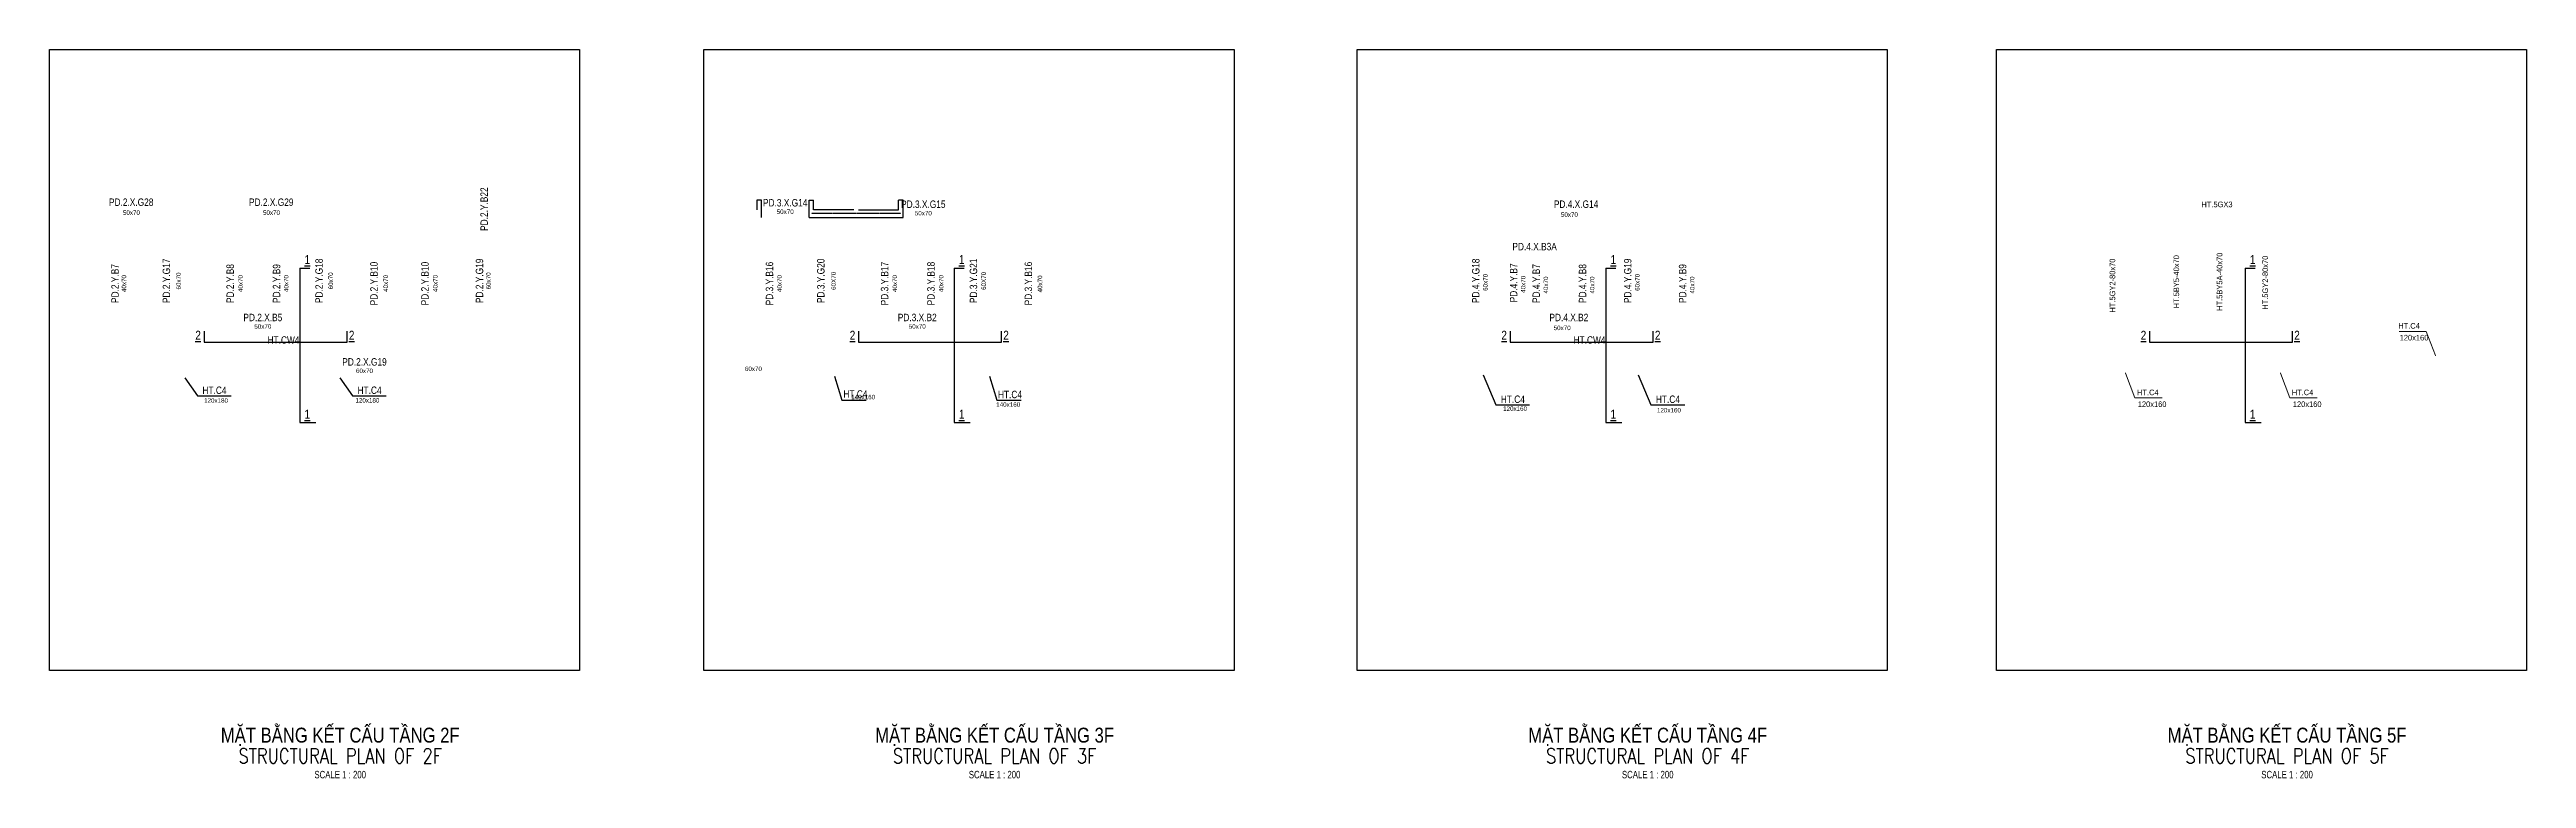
# Model space of a CAD drawing. Header units: millimetres. Extents: x 193380 to 494714, y -170024 to 220376.
# Drawn here: x 328582 to 494714, y -108820 to -59968 of the extents above; entities that cross this region are included whole.
import ezdxf
from ezdxf.enums import TextEntityAlignment as Align

# ---------------------------------------------------------------- set-up
doc = ezdxf.new("R2010")
doc.units = ezdxf.units.MM
doc.header["$MEASUREMENT"] = 0
doc.linetypes.add('CENTER2', pattern=[1.125, 0.75, -0.125, 0.125, -0.125])
doc.linetypes.add('X-CORE_3F$0$CENTER2', pattern=[1.125, 0.75, -0.125, 0.125, -0.125])
for name, color, linetype, lineweight in [('$0$NDC_S_ANNO', 7, 'Continuous', 20), ('$0$NDC_S_VN TEXT', 7, 'Continuous', 20), ('$1$NDC_S_VN TEXT', 7, 'Continuous', 20), ('C1', 20, 'Continuous', 35), ('NDC_S_ANNO', 7, 'Continuous', 20), ('NDC_S_AXIS', 5, 'CENTER2', 9), ('NDC_S_BEAM NAME', 7, 'Continuous', 9), ('NDC_S_COLUMN NAME', 7, 'Continuous', 9), ('NDC_S_DIM', 1, 'Continuous', 15), ('NDC_S_ENG TITLE', 3, 'Continuous', 20), ('NDC_S_LEADER', 1, 'Continuous', 13), ('NDC_S_TEXT SYMBOL', 7, 'Continuous', 20), ('NDC_S_VN TEXT', 7, 'Continuous', 20), ('NDC_S_VN TITLE', 6, 'Continuous', 35)]:
    doc.layers.add(name, color=color, linetype=linetype, lineweight=lineweight)
doc.layers.add('2020-ten dam', color=4, linetype='Continuous', plot=False)
doc.layers.add('ten dam', color=31, linetype='Continuous', plot=False)
for name, color, linetype in [('FOOTING BOTTOM LEVEL$0$@ SL+300 EL-1.1', 41, 'Continuous'), ('X-CORE_3F$0$A-CEN2', 8, 'X-CORE_3F$0$CENTER2'), ('X-CORE_3F$0$A-CON', 2, 'Continuous')]:
    doc.layers.add(name, color=color, linetype=linetype)
doc.styles.add('$0$Arial', font='arial.ttf', dxfattribs={"width": 0.8})
doc.styles.add('$2$ARIAL', font='arial.ttf', dxfattribs={"width": 0.8})
doc.styles.add('ARIAL', font='arial.ttf', dxfattribs={"width": 0.8})
doc.styles.add('NDC_ANNO', font='', dxfattribs={"width": 0.8})
doc.styles.add('NDC_DIM', font='', dxfattribs={"width": 0.75})
doc.styles.add('NDC_EN TXT', font='romans.shx', dxfattribs={"width": 0.8})
doc.styles.add('NDC_VIE TXT', font='arial.ttf', dxfattribs={"width": 0.8})
doc.styles.get('NDC_ANNO').set_extended_font_data('Dotum')
doc.styles.get('NDC_DIM').set_extended_font_data('Dotum')
doc.dimstyles.new('NDC_dim_150', dxfattribs={"dimscale": 150, "dimtxt": 2.2, "dimasz": 1.5, "dimexe": 1.5, "dimexo": 2.5, "dimgap": 1, "dimtad": 1, "dimdec": 0, "dimzin": 0, "dimdsep": 46, "dimtxsty": 'NDC_DIM', "dimblk": 'DIMMARK', "dimcen": 0.09, "dimdle": 1.2, "dimclrd": 1, "dimclre": 1, "dimclrt": 3, "dimadec": 0, "dimazin": 0, "dimtfac": 1, "dimtdec": 0, "dimtix": 1, "dimtofl": 0, "dimtmove": 0, "dimatfit": 3, "dimfxl": 0, "dimtolj": 1, "dimtzin": 0, "dimarcsym": 0})
doc.dimstyles.new('NDC_dim_200', dxfattribs={"dimscale": 200, "dimtxt": 2.2, "dimasz": 1.5, "dimexe": 1.5, "dimexo": 2.5, "dimgap": 1, "dimtad": 1, "dimdec": 0, "dimzin": 0, "dimdsep": 46, "dimtxsty": 'NDC_DIM', "dimblk": 'DIMMARK', "dimcen": 0.09, "dimdle": 1.2, "dimclrd": 1, "dimclre": 1, "dimclrt": 3, "dimadec": 0, "dimazin": 0, "dimtfac": 1, "dimtdec": 0, "dimtix": 1, "dimtofl": 0, "dimtmove": 0, "dimatfit": 3, "dimfxl": 0, "dimtolj": 1, "dimtzin": 0, "dimarcsym": 0})

# ---------------------------------------------------------------- blocks, each defined once
blk = doc.blocks.new('Drawing name_symbol')
at = {"layer": 'NDC_S_ENG TITLE', "style": 'NDC_EN TXT', "width": 0.8}
blk.add_attdef('SECTDET1', text='', height=5, dxfattribs=at).set_placement((0, 1.01), align=Align.CENTER)
at = {"layer": 'NDC_S_TEXT SYMBOL', "lineweight": 25, "style": 'NDC_ANNO', "width": 0.8}
blk.add_attdef('SSCALE', text='', height=2.5, dxfattribs=at).set_placement((0, -4), align=Align.CENTER)
at = {"layer": 'NDC_S_VN TITLE', "style": 'NDC_VIE TXT', "width": 0.8}
blk.add_attdef('SECTDET2', text='', height=5, dxfattribs=at).set_placement((0, 7.97), align=Align.CENTER)
blk = doc.blocks.new('*U296')
at = {"layer": 'NDC_S_ANNO', "ltscale": 0.8, "style": 'ARIAL', "width": 0.8}
blk.add_attdef('TEN', text='', height=2.5, dxfattribs=at).set_placement((-2.58, 1.03), align=Align.MIDDLE_CENTER)
at = {"layer": 'NDC_S_AXIS', "ltscale": 0.8, "style": 'ARIAL', "width": 0.8, "flags": 1}
blk.add_attdef('CHU_THICH', text='', height=2.5, dxfattribs=at).set_placement((0, 0), align=Align.MIDDLE_CENTER)
blk = doc.blocks.new('DIMMARK')
at = {"layer": 'NDC_S_DIM', "color": 1}
blk.add_line((-1.5, 0), (1, 0), dxfattribs=at)
at = {"layer": 'NDC_S_DIM', "color": 2, "const_width": 0.1}
blk.add_lwpolyline([(-0.42, -0.42), (0.42, 0.42)], dxfattribs=at)
blk = doc.blocks.new('*U298')
at = {"layer": 'NDC_S_ANNO', "ltscale": 0.8, "style": 'ARIAL', "width": 0.8}
blk.add_attdef('TEN', text='', height=2.5, dxfattribs=at).set_placement((0, 3), align=Align.MIDDLE_CENTER)
at = {"layer": 'NDC_S_AXIS', "ltscale": 0.8, "style": 'ARIAL', "width": 0.8, "flags": 1}
blk.add_attdef('CHU_THICH', text='', height=2.5, dxfattribs=at).set_placement((0, 0), align=Align.MIDDLE_CENTER)
blk = doc.blocks.new('*U612')
at = {"layer": '$0$NDC_S_ANNO', "ltscale": 0.8, "style": '$0$Arial', "width": 0.8, "flags": 1}
blk.add_attdef('CHU_THICH', text='', height=2.5, dxfattribs=at).set_placement((0, 0), align=Align.MIDDLE_CENTER)
at = {"layer": '$0$NDC_S_ANNO', "ltscale": 0.8, "style": '$0$Arial', "width": 0.8}
blk.add_attdef('TEN', text='', height=2.5, dxfattribs=at).set_placement((-2.6, 1), align=Align.MIDDLE_CENTER)
blk = doc.blocks.new('Name col F6-F8')
at = {"layer": 'NDC_S_COLUMN NAME', "xscale": 150, "yscale": 150, "zscale": 150}
for p in [(50009, 2778), (32489, -1683), (42867, -1683)]:
    blk.add_blockref('*U612', p, dxfattribs=at).add_auto_attribs({'TEN': 'HT.C4'})
at = {"layer": 'NDC_S_COLUMN NAME', "style": 'NDC_VIE TXT', "width": 0.8}
for p in [(48991, 1949), (31425, -2513), (41825, -2513)]:
    blk.add_text('120x160', height=375, dxfattribs=at).set_placement(p)
at = {"layer": 'NDC_S_LEADER', "ltscale": 100}
for points in [[(51400, 950), (50769, 2556), (48946, 2556)], [(30600, -247), (31231, -1906), (33054, -1906)], [(41000, -247), (41631, -1906), (43454, -1906)]]:
    blk.add_leader(points, dimstyle='NDC_dim_200', override={"dimgap": 1, "dimtad": 0, "dimldrblk": 'DotSmall'}, dxfattribs=at)

msp = doc.modelspace()

# ---------------------------------------------------------------- linework, layer by layer
at = {"layer": 'FOOTING BOTTOM LEVEL$0$@ SL+300 EL-1.1', "color": 6}
for p, q in [((345375, -74614.5), (345375, -84964.3)), ((345375, -74614.5), (346038.8, -74614.5)), ((389267.1, -74614.5), (389267.1, -84964.3)), ((389267.1, -74614.5), (389930.9, -74614.5)), ((432972.7, -74614.5), (432972.7, -84964.3)), ((432972.7, -74614.5), (433636.5, -74614.5)), ((475854.6, -74614.5), (475854.6, -84964.3)), ((475854.6, -74614.5), (476518.5, -74614.5)), ((338954.6, -78847.4), (338954.6, -79574.5)), ((338954.6, -79574.5), (348544.9, -79574.5)), ((348544.9, -79574.5), (348544.9, -78847.4)), ((382846.7, -78847.4), (382846.7, -79574.5)), ((382846.7, -79574.5), (392437, -79574.5)), ((392437, -79574.5), (392437, -78847.4)), ((426552.2, -78847.4), (426552.2, -79574.5)), ((426552.2, -79574.5), (436142.5, -79574.5)), ((436142.5, -79574.5), (436142.5, -78847.4)), ((469434.2, -78847.4), (469434.2, -79574.5)), ((469434.2, -79574.5), (479024.5, -79574.5)), ((479024.5, -79574.5), (479024.5, -78847.4)), ((345375, -84964.3), (346432.3, -84964.3)), ((389267.1, -84964.3), (390324.4, -84964.3)), ((432972.7, -84964.3), (434030, -84964.3)), ((475854.6, -84964.3), (476911.9, -84964.3))]:
    msp.add_line(p, q, dxfattribs=at)
for points in [[(364134.4, -101587.5), (328581.9, -101587.5), (328581.9, -59968), (364134.4, -59968)], [(408026.5, -101587.5), (372474, -101587.5), (372474, -59968), (408026.5, -59968)], [(451832.1, -101587.5), (416279.6, -101587.5), (416279.6, -59968), (451832.1, -59968)], [(494714, -101587.5), (459161.5, -101587.5), (459161.5, -59968), (494714, -59968)]]:
    msp.add_lwpolyline(points, close=True, dxfattribs=at)
at = {"layer": 'X-CORE_3F$0$A-CEN2'}
msp.add_line((385682, -70963.5), (379682, -70963.5), dxfattribs=at)
at = {"layer": 'X-CORE_3F$0$A-CON', "ltscale": 10}
for p, q in [((376332, -70063.5), (376032, -70063.5)), ((376032, -70063.5), (376032, -70713.5)), ((376332, -71213.5), (376332, -70063.5)), ((379532, -71213.5), (379532, -70063.5)), ((379532, -71213.5), (385832, -71213.5)), ((379832, -70713.5), (379832, -70063.5)), ((382532, -70713.5), (379832, -70713.5)), ((382832, -70713.5), (385532, -70713.5)), ((385532, -70713.5), (385532, -70063.5)), ((385832, -71213.5), (385832, -70063.5))]:
    msp.add_line(p, q, dxfattribs=at)
at = {"layer": 'X-CORE_3F$0$A-CON'}
for p, q in [((379532, -70063.5), (379832, -70063.5)), ((385832, -70063.5), (385532, -70063.5))]:
    msp.add_line(p, q, dxfattribs=at)

# ---------------------------------------------------------------- block references
at = {"layer": '$0$NDC_S_VN TEXT', "xscale": 200.0000000000004, "yscale": 200.0000000000004, "zscale": 200.0000000000004}
for p, values in [((334058.3, -70799), {'TEN': 'PD.2.X.G28'}), ((343452.3, -70799), {'TEN': 'PD.2.X.G29'})]:
    msp.add_blockref('*U298', p, dxfattribs=at).add_auto_attribs(values)
at = {"layer": '$1$NDC_S_VN TEXT', "rotation": 90}
for p, xscale, yscale, zscale, values in [((358331.1, -70663.2), 200, 200, 200, {'TEN': 'PD.2.Y.B22'}), ((333575.2, -75649.5), 200.0000000000003, 200.0000000000003, 200.0000000000003, {'TEN': 'PD.2.Y.B7'}), ((337019.2, -75468.8), 200.0000000000003, 200.0000000000003, 200.0000000000003, {'TEN': 'PD.2.Y.G17'}), ((341299, -75649.5), 200.0000000000003, 200.0000000000003, 200.0000000000003, {'TEN': 'PD.2.Y.B8'}), ((344407.9, -75649.5), 200.0000000000003, 200.0000000000003, 200.0000000000003, {'TEN': 'PD.2.Y.B9'}), ((347257.3, -75468.8), 200.0000000000003, 200.0000000000003, 200.0000000000003, {'TEN': 'PD.2.Y.G18'}), ((350939.8, -75649.5), 200.0000000000003, 200.0000000000003, 200.0000000000003, {'TEN': 'PD.2.Y.B10'}), ((354359.6, -75649.5), 200.0000000000003, 200.0000000000003, 200.0000000000003, {'TEN': 'PD.2.Y.B10'}), ((358018.3, -75468.8), 200.0000000000003, 200.0000000000003, 200.0000000000003, {'TEN': 'PD.2.Y.G19'}), ((377467.3, -75649.5), 200.0000000000001, 200.0000000000001, 200.0000000000001, {'TEN': 'PD.3.Y.B16'}), ((380911.3, -75468.8), 200.0000000000001, 200.0000000000001, 200.0000000000001, {'TEN': 'PD.3.Y.G20'}), ((385191.1, -75649.5), 200.0000000000001, 200.0000000000001, 200.0000000000001, {'TEN': 'PD.3.Y.B17'}), ((388300, -75649.5), 200.0000000000001, 200.0000000000001, 200.0000000000001, {'TEN': 'PD.3.Y.B18'}), ((391149.4, -75468.8), 200.0000000000001, 200.0000000000001, 200.0000000000001, {'TEN': 'PD.3.Y.G21'}), ((394832, -75649.5), 200.0000000000001, 200.0000000000001, 200.0000000000001, {'TEN': 'PD.3.Y.B16'}), ((424841.4, -75468.8), 200.0000000000004, 200.0000000000004, 200.0000000000004, {'TEN': 'PD.4.Y.G18'}), ((427378.8, -75603.1), 200.0000000000004, 200.0000000000004, 200.0000000000004, {'TEN': 'PD.4.Y.B7'}), ((428895.9, -75649.5), 200.0000000000004, 200.0000000000004, 200.0000000000004, {'TEN': 'PD.4.Y.B7'}), ((432004.7, -75649.5), 200.0000000000004, 200.0000000000004, 200.0000000000004, {'TEN': 'PD.4.Y.B8'}), ((435032.1, -75468.8), 200.0000000000004, 200.0000000000004, 200.0000000000004, {'TEN': 'PD.4.Y.G19'}), ((438714.6, -75649.5), 200.0000000000004, 200.0000000000004, 200.0000000000004, {'TEN': 'PD.4.Y.B9'})]:
    msp.add_blockref('*U298', p, dxfattribs=dict(at, xscale=xscale, yscale=yscale, zscale=zscale)).add_auto_attribs(values)
at = {"layer": '$1$NDC_S_VN TEXT', "xscale": 200, "yscale": 200, "zscale": 200}
for p, values in [((377924.7, -70834.9), {'TEN': 'PD.3.X.G14'}), ((387187.7, -70933.5), {'TEN': 'PD.3.X.G15'}), ((430969.7, -70929.3), {'TEN': 'PD.4.X.G14'}), ((428189.1, -73772.6), {'TEN': 'PD.4.X.B3A'}), ((342889, -78523.6), {'TEN': 'PD.2.X.B5'}), ((386781.1, -78523.6), {'TEN': 'PD.3.X.B2'}), ((430485.8, -78523.6), {'TEN': 'PD.4.X.B2'}), ((349705.5, -81501), {'TEN': 'PD.2.X.G19'})]:
    msp.add_blockref('*U298', p, dxfattribs=at).add_auto_attribs(values)
at = {"layer": 'NDC_S_ANNO', "xscale": 200, "yscale": 200, "zscale": 200}
for p, values in [((348078.1, -108013), {'SECTDET1': 'STRUCTURAL PLAN OF 2F', 'SECTDET2': 'MẶT BẰNG KẾT CẤU TẦNG 2F', 'SSCALE': 'SCALE 1 : 200'}), ((391970.2, -108013), {'SECTDET1': 'STRUCTURAL PLAN OF 3F', 'SECTDET2': 'MẶT BẰNG KẾT CẤU TẦNG 3F', 'SSCALE': 'SCALE 1 : 200'}), ((435775.7, -108013), {'SECTDET1': 'STRUCTURAL PLAN OF 4F', 'SECTDET2': 'MẶT BẰNG KẾT CẤU TẦNG 4F', 'SSCALE': 'SCALE 1 : 200'}), ((478657.7, -108013), {'SECTDET1': 'STRUCTURAL PLAN OF 5F', 'SECTDET2': 'MẶT BẰNG KẾT CẤU TẦNG 5F', 'SSCALE': 'SCALE 1 : 200'})]:
    msp.add_blockref('Drawing name_symbol', p, dxfattribs=at).add_auto_attribs(values)
at = {"layer": 'NDC_S_BEAM NAME'}
for name, p, xscale, yscale, zscale, values in [('*U612', (474346.8, -70496.3), 150, 150, 150, {'TEN': 'HT.5GX3'}), ('*U296', (344791, -79639.2), 200, 200, 200, {'TEN': 'HT.CW4'}), ('*U296', (432387.9, -79639.2), 200, 200, 200, {'TEN': 'HT.CW4'})]:
    msp.add_blockref(name, p, dxfattribs=dict(at, xscale=xscale, yscale=yscale, zscale=zscale)).add_auto_attribs(values)
at = {"layer": 'NDC_S_BEAM NAME', "xscale": 150, "yscale": 150, "zscale": 150, "rotation": 90}
for p, values in [((467093.4, -75395.7), {'TEN': 'HT.5GY2-80x70'}), ((471380.2, -75138.3), {'TEN': 'HT.5BY5-40x70'}), ((474280.2, -75138.3), {'TEN': 'HT.5BY5A-40x70'}), ((477343.4, -75202.9), {'TEN': 'HT.5GY2-80x70'})]:
    msp.add_blockref('*U612', p, dxfattribs=at).add_auto_attribs(values)
at = {"layer": 'NDC_S_COLUMN NAME', "xscale": 200, "yscale": 200, "zscale": 200}
for p in [(383152.8, -83258.5), (393516.9, -83291.9)]:
    msp.add_blockref('*U296', p, dxfattribs=at).add_auto_attribs({'TEN': 'HT.C4'})
at = {"layer": 'NDC_S_VN TEXT'}
msp.add_blockref('Name col F6-F8', (437219.5, -81413.5), dxfattribs=at)
at = {"layer": 'NDC_S_VN TEXT', "xscale": 200, "yscale": 200, "zscale": 200}
for p in [(340161.7, -83007.6), (350561.7, -83007.6), (427245.9, -83610.3), (437645.9, -83610.3)]:
    msp.add_blockref('*U296', p, dxfattribs=at).add_auto_attribs({'TEN': 'HT.C4'})

# ---------------------------------------------------------------- texts
at = {"layer": '2020-ten dam', "color": 31, "style": '$0$Arial', "width": 0.8}
for s, p in [('50x70', (334074.8, -70897.9)), ('50x70', (343468.8, -70897.9)), ('50x70', (342889, -78523.6)), ('60x70', (349705.5, -81501)), ('120x180', (339749.3, -83487.5)), ('120x180', (349900.6, -83477.2))]:
    msp.add_text(s, height=300, dxfattribs=at).set_placement(p, align=Align.MIDDLE_CENTER)
for s, p in [('40x70', (333575.2, -75649.5)), ('60x70', (337232.7, -75480.5)), ('40x70', (341389.5, -75649.5)), ('40x70', (344456, -75649.5)), ('60x70', (347438.4, -75468.8)), ('40x70', (351128.4, -75637.7)), ('40x70', (354454.4, -75641.6)), ('60x70', (358018.3, -75468.8))]:
    msp.add_text(s, height=300, rotation=90, dxfattribs=at).set_placement(p, align=Align.MIDDLE_CENTER)
at = {"layer": 'ten dam', "style": '$2$ARIAL', "width": 0.8}
for s, p in [('50x70', (377924.7, -70834.9)), ('50x70', (387187.7, -70933.5)), ('50x70', (386781.1, -78523.6)), ('60x70', (375791.2, -81367)), ('140x160', (383152.8, -83258.5)), ('140x160', (392881.5, -83762.3))]:
    msp.add_text(s, height=300, dxfattribs=at).set_placement(p, align=Align.MIDDLE_CENTER)
at = {"layer": 'ten dam', "color": 31, "style": '$0$Arial', "width": 0.8}
for s, p in [('50x70', (430522.2, -71029.3)), ('50x70', (430038.3, -78623.6)), ('120x160', (426878.9, -84032.7)), ('120x160', (437197.9, -84140))]:
    msp.add_text(s, height=300, dxfattribs=at).set_placement(p, align=Align.MIDDLE_CENTER)
at = {"layer": 'ten dam', "color": 230, "style": 'ARIAL', "width": 0.8}
for s, p in [('%%U1', (345868.3, -74045.5)), ('%%U1', (389760.4, -74045.5)), ('%%U1', (433465.9, -74045.5)), ('%%U1', (476347.9, -74045.5)), ('%%U2', (338545.6, -79113.9)), ('%%U2', (348845.9, -79113.9)), ('%%U2', (382437.8, -79113.9)), ('%%U2', (392738, -79113.9)), ('%%U2', (426143.3, -79113.9)), ('%%U2', (436443.6, -79113.9)), ('%%U2', (469025.3, -79113.9)), ('%%U2', (479325.5, -79113.9)), ('%%U1', (345868.3, -84403.3)), ('%%U1', (389760.4, -84403.3)), ('%%U1', (433465.9, -84403.3)), ('%%U1', (476347.9, -84403.3))]:
    msp.add_text(s, height=600, dxfattribs=at).set_placement(p, align=Align.MIDDLE_CENTER)
at = {"layer": 'ten dam', "style": '$2$ARIAL', "width": 0.8}
for s, p in [('40x70', (377538.8, -75649.5)), ('60X70', (381168.6, -75468.8)), ('40x70', (385276.7, -75649.5)), ('40x70', (388385.6, -75649.5)), ('60X70', (391235, -75468.8)), ('40x70', (395010.9, -75672.8))]:
    msp.add_text(s, height=300, rotation=90, dxfattribs=at).set_placement(p, align=Align.MIDDLE_CENTER)
at = {"layer": 'ten dam', "color": 31, "style": '$0$Arial', "width": 0.8}
for s, p in [('60x70', (424884.9, -75568.8)), ('40x70', (427422.3, -75703.1)), ('40x70', (428939.4, -75749.5)), ('40x70', (432048.3, -75749.5)), ('60x70', (435075.6, -75568.8)), ('40x70', (438758.1, -75749.5))]:
    msp.add_text(s, height=300, rotation=90, dxfattribs=at).set_placement(p, align=Align.MIDDLE_CENTER)

# ---------------------------------------------------------------- leaders
for points in [[(337653.1, -81977.6), (338496.4, -83166.4), (340769.7, -83166.4)], [(348053.1, -81977.6), (348896.4, -83166.4), (351169.7, -83166.4)], [(424737.3, -81777.6), (425580.7, -83769.1), (427854, -83769.1)], [(435137.3, -81777.6), (435980.7, -83769.1), (438254, -83769.1)]]:
    msp.add_leader(points, dimstyle='NDC_dim_150', override={"dimgap": 1, "dimtad": 0})
at = {"layer": 'C1'}
for points in [[(381232, -81863.5), (381727.5, -83459.4), (383358.9, -83467.5)], [(391632, -81863.5), (392127.5, -83459.4), (393758.9, -83467.5)]]:
    msp.add_leader(points, dimstyle='NDC_dim_150', override={"dimasz": 2, "dimgap": 1, "dimtad": 0}, dxfattribs=at)

doc.saveas('drawing.dxf')
